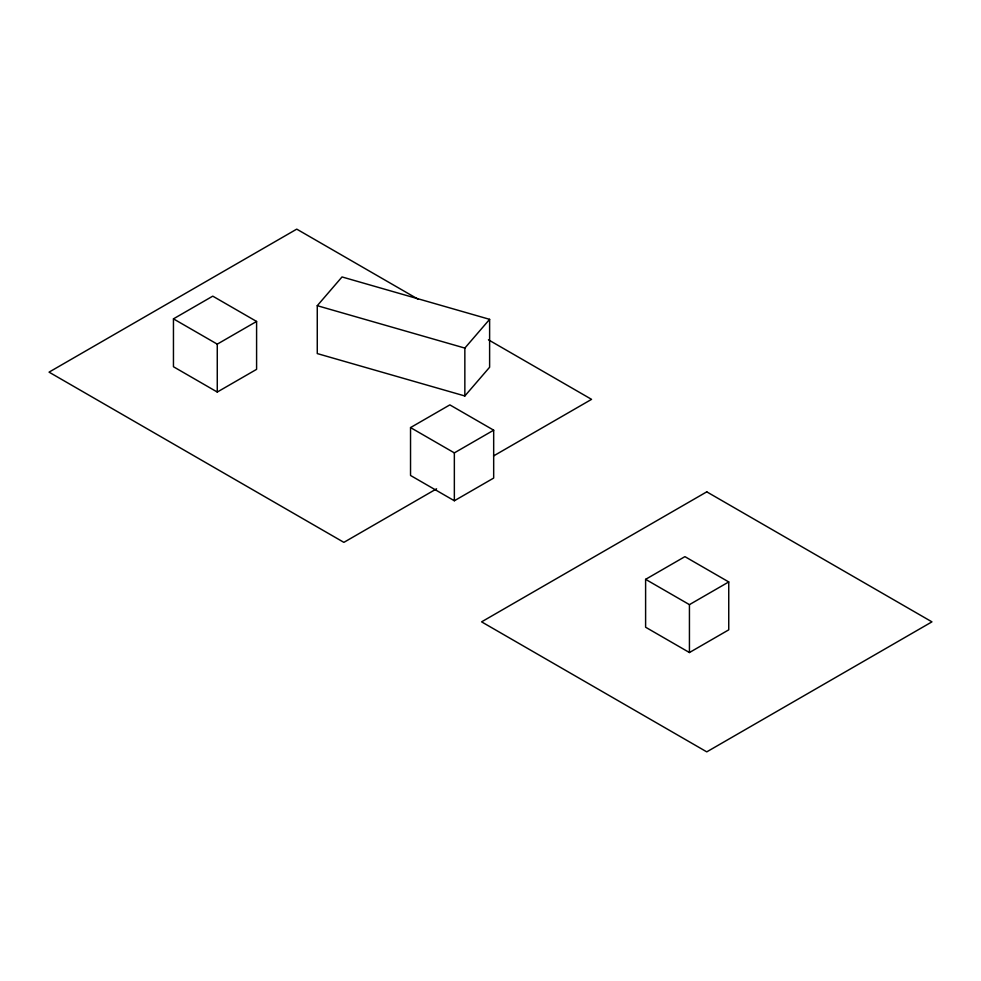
<?xml version="1.0" encoding="UTF-8"?>
<svg xmlns="http://www.w3.org/2000/svg" width="981" height="981" viewBox="0 0 981 981"><rect width="100%" height="100%" fill="white"/><g stroke="black" fill="none" stroke-linecap="round" stroke-linejoin="round"><path stroke-width="1.47" d="M317.268 305.692L342.026 276.949L489.617 319.34L489.617 367.237L464.847 395.968L317.268 353.577L317.268 305.692L464.847 348.083L489.617 319.34M173.453 318.85L212.767 296.152L256.593 321.449L256.593 369.346L217.267 392.044L173.453 366.735L173.453 318.85L217.267 344.147L256.593 321.449M410.536 427.581L449.85 404.883L493.676 430.181L493.676 478.066L454.35 500.764L410.536 475.466L410.536 427.581L454.35 452.879L493.676 430.181M436.594 488.82L343.877 542.358L49.05 372.142L296.74 229.137L418.372 299.364M493.553 455.944L591.568 399.353L488.44 339.818M645.608 579.342L684.922 556.644L728.748 581.941L728.748 629.839L689.435 652.537L645.608 627.227L645.608 579.342L689.435 604.639L728.748 581.941M689.435 604.639L689.435 652.537M464.847 348.083L464.847 395.968M454.35 452.879L454.35 500.764M217.267 344.147L217.267 392.044M706.761 491.849L481.585 621.856L706.761 751.863L931.95 621.856L706.761 491.849"/></g></svg>
